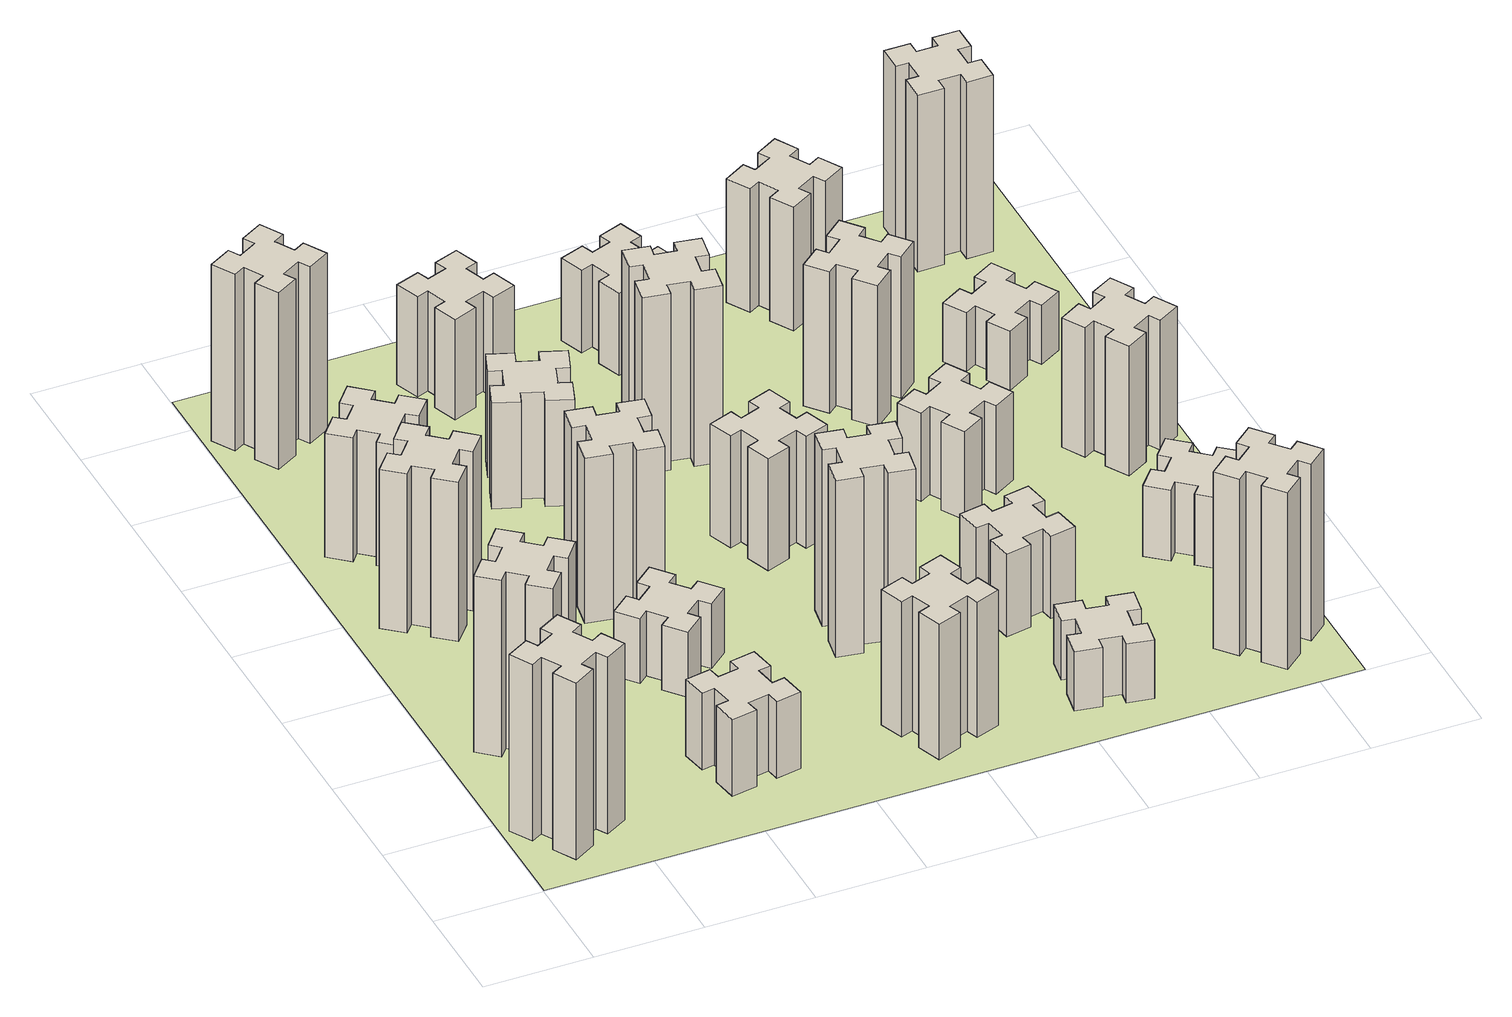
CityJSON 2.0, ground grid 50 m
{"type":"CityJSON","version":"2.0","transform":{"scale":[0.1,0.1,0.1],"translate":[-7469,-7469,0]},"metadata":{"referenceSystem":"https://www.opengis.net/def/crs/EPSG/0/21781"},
"CityObjects":{
"building1":{"type":"Building","attributes":{"class":"1000","function":"1000","usage":"1000","yearOfConstruction":2016,"roofType":"1000","measuredHeight":90,"storeysAboveGround":30,"storeysBelowGround":0},"geometry":[{"type":"Solid","lod":"1","boundaries":[[[[0,1,2,3,4,5,6,7,8,9,10,11,12,13,14,15,16,17,18,19]],[[17,16,20,21]],[[16,15,22,20]],[[15,14,23,22]],[[14,13,24,23]],[[13,12,25,24]],[[12,11,26,25]],[[11,10,27,26]],[[10,9,28,27]],[[9,8,29,28]],[[8,7,30,29]],[[7,6,31,30]],[[6,5,32,31]],[[5,4,33,32]],[[4,3,34,33]],[[3,2,35,34]],[[2,1,36,35]],[[1,0,37,36]],[[0,19,38,37]],[[19,18,39,38]],[[18,17,21,39]],[[24,25,26,27,28,29,30,31,32,33,34,35,36,37,38,39,21,20,22,23]]]]}]},
"building2":{"type":"Building","attributes":{"class":"1000","function":"1000","usage":"1000","yearOfConstruction":2016,"roofType":"1000","measuredHeight":90,"storeysAboveGround":30,"storeysBelowGround":0},"geometry":[{"type":"Solid","lod":"1","boundaries":[[[[40,41,42,43,44,45,46,47,48,49,50,51,52,53,54,55,56,57,58,59]],[[57,56,60,61]],[[56,55,62,60]],[[55,54,63,62]],[[54,53,64,63]],[[53,52,65,64]],[[52,51,66,65]],[[51,50,67,66]],[[50,49,68,67]],[[49,48,69,68]],[[48,47,70,69]],[[47,46,71,70]],[[46,45,72,71]],[[45,44,73,72]],[[44,43,74,73]],[[43,42,75,74]],[[42,41,76,75]],[[41,40,77,76]],[[40,59,78,77]],[[59,58,79,78]],[[58,57,61,79]],[[64,65,66,67,68,69,70,71,72,73,74,75,76,77,78,79,61,60,62,63]]]]}]},
"building3":{"type":"Building","attributes":{"class":"1000","function":"1000","usage":"1000","yearOfConstruction":2016,"roofType":"1000","measuredHeight":81,"storeysAboveGround":30,"storeysBelowGround":0},"geometry":[{"type":"Solid","lod":"1","boundaries":[[[[80,81,82,83,84,85,86,87,88,89,90,91,92,93,94,95,96,97,98,99]],[[97,96,100,101]],[[96,95,102,100]],[[95,94,103,102]],[[94,93,104,103]],[[93,92,105,104]],[[92,91,106,105]],[[91,90,107,106]],[[90,89,108,107]],[[89,88,109,108]],[[88,87,110,109]],[[87,86,111,110]],[[86,85,112,111]],[[85,84,113,112]],[[84,83,114,113]],[[83,82,115,114]],[[82,81,116,115]],[[81,80,117,116]],[[80,99,118,117]],[[99,98,119,118]],[[98,97,101,119]],[[104,105,106,107,108,109,110,111,112,113,114,115,116,117,118,119,101,100,102,103]]]]}]},
"building4":{"type":"Building","attributes":{"class":"1000","function":"1000","usage":"1000","yearOfConstruction":2016,"roofType":"1000","measuredHeight":63,"storeysAboveGround":30,"storeysBelowGround":0},"geometry":[{"type":"Solid","lod":"1","boundaries":[[[[120,121,122,123,124,125,126,127,128,129,130,131,132,133,134,135,136,137,138,139]],[[137,136,140,141]],[[136,135,142,140]],[[135,134,143,142]],[[134,133,144,143]],[[133,132,145,144]],[[132,131,146,145]],[[131,130,147,146]],[[130,129,148,147]],[[129,128,149,148]],[[128,127,150,149]],[[127,126,151,150]],[[126,125,152,151]],[[125,124,153,152]],[[124,123,154,153]],[[123,122,155,154]],[[122,121,156,155]],[[121,120,157,156]],[[120,139,158,157]],[[139,138,159,158]],[[138,137,141,159]],[[144,145,146,147,148,149,150,151,152,153,154,155,156,157,158,159,141,140,142,143]]]]}]},
"building5":{"type":"Building","attributes":{"class":"1000","function":"1000","usage":"1000","yearOfConstruction":2016,"roofType":"1000","measuredHeight":39,"storeysAboveGround":30,"storeysBelowGround":0},"geometry":[{"type":"Solid","lod":"1","boundaries":[[[[160,161,162,163,164,165,166,167,168,169,170,171,172,173,174,175,176,177,178,179]],[[177,176,180,181]],[[176,175,182,180]],[[175,174,183,182]],[[174,173,184,183]],[[173,172,185,184]],[[172,171,186,185]],[[171,170,187,186]],[[170,169,188,187]],[[169,168,189,188]],[[168,167,190,189]],[[167,166,191,190]],[[166,165,192,191]],[[165,164,193,192]],[[164,163,194,193]],[[163,162,195,194]],[[162,161,196,195]],[[161,160,197,196]],[[160,179,198,197]],[[179,178,199,198]],[[178,177,181,199]],[[184,185,186,187,188,189,190,191,192,193,194,195,196,197,198,199,181,180,182,183]]]]}]},
"building6":{"type":"Building","attributes":{"class":"1000","function":"1000","usage":"1000","yearOfConstruction":2016,"roofType":"1000","measuredHeight":90,"storeysAboveGround":30,"storeysBelowGround":0},"geometry":[{"type":"Solid","lod":"1","boundaries":[[[[200,201,202,203,204,205,206,207,208,209,210,211,212,213,214,215,216,217,218,219]],[[217,216,220,221]],[[216,215,222,220]],[[215,214,223,222]],[[214,213,224,223]],[[213,212,225,224]],[[212,211,226,225]],[[211,210,227,226]],[[210,209,228,227]],[[209,208,229,228]],[[208,207,230,229]],[[207,206,231,230]],[[206,205,232,231]],[[205,204,233,232]],[[204,203,234,233]],[[203,202,235,234]],[[202,201,236,235]],[[201,200,237,236]],[[200,219,238,237]],[[219,218,239,238]],[[218,217,221,239]],[[224,225,226,227,228,229,230,231,232,233,234,235,236,237,238,239,221,220,222,223]]]]}]},
"building7":{"type":"Building","attributes":{"class":"1000","function":"1000","usage":"1000","yearOfConstruction":2016,"roofType":"1000","measuredHeight":33,"storeysAboveGround":30,"storeysBelowGround":0},"geometry":[{"type":"Solid","lod":"1","boundaries":[[[[240,241,242,243,244,245,246,247,248,249,250,251,252,253,254,255,256,257,258,259]],[[257,256,260,261]],[[256,255,262,260]],[[255,254,263,262]],[[254,253,264,263]],[[253,252,265,264]],[[252,251,266,265]],[[251,250,267,266]],[[250,249,268,267]],[[249,248,269,268]],[[248,247,270,269]],[[247,246,271,270]],[[246,245,272,271]],[[245,244,273,272]],[[244,243,274,273]],[[243,242,275,274]],[[242,241,276,275]],[[241,240,277,276]],[[240,259,278,277]],[[259,258,279,278]],[[258,257,261,279]],[[264,265,266,267,268,269,270,271,272,273,274,275,276,277,278,279,261,260,262,263]]]]}]},
"building8":{"type":"Building","attributes":{"class":"1000","function":"1000","usage":"1000","yearOfConstruction":2016,"roofType":"1000","measuredHeight":84,"storeysAboveGround":30,"storeysBelowGround":0},"geometry":[{"type":"Solid","lod":"1","boundaries":[[[[280,281,282,283,284,285,286,287,288,289,290,291,292,293,294,295,296,297,298,299]],[[297,296,300,301]],[[296,295,302,300]],[[295,294,303,302]],[[294,293,304,303]],[[293,292,305,304]],[[292,291,306,305]],[[291,290,307,306]],[[290,289,308,307]],[[289,288,309,308]],[[288,287,310,309]],[[287,286,311,310]],[[286,285,312,311]],[[285,284,313,312]],[[284,283,314,313]],[[283,282,315,314]],[[282,281,316,315]],[[281,280,317,316]],[[280,299,318,317]],[[299,298,319,318]],[[298,297,301,319]],[[304,305,306,307,308,309,310,311,312,313,314,315,316,317,318,319,301,300,302,303]]]]}]},
"building9":{"type":"Building","attributes":{"class":"1000","function":"1000","usage":"1000","yearOfConstruction":2016,"roofType":"1000","measuredHeight":54,"storeysAboveGround":30,"storeysBelowGround":0},"geometry":[{"type":"Solid","lod":"1","boundaries":[[[[320,321,322,323,324,325,326,327,328,329,330,331,332,333,334,335,336,337,338,339]],[[337,336,340,341]],[[336,335,342,340]],[[335,334,343,342]],[[334,333,344,343]],[[333,332,345,344]],[[332,331,346,345]],[[331,330,347,346]],[[330,329,348,347]],[[329,328,349,348]],[[328,327,350,349]],[[327,326,351,350]],[[326,325,352,351]],[[325,324,353,352]],[[324,323,354,353]],[[323,322,355,354]],[[322,321,356,355]],[[321,320,357,356]],[[320,339,358,357]],[[339,338,359,358]],[[338,337,341,359]],[[344,345,346,347,348,349,350,351,352,353,354,355,356,357,358,359,341,340,342,343]]]]}]},
"building10":{"type":"Building","attributes":{"class":"1000","function":"1000","usage":"1000","yearOfConstruction":2016,"roofType":"1000","measuredHeight":69,"storeysAboveGround":30,"storeysBelowGround":0},"geometry":[{"type":"Solid","lod":"1","boundaries":[[[[360,361,362,363,364,365,366,367,368,369,370,371,372,373,374,375,376,377,378,379]],[[377,376,380,381]],[[376,375,382,380]],[[375,374,383,382]],[[374,373,384,383]],[[373,372,385,384]],[[372,371,386,385]],[[371,370,387,386]],[[370,369,388,387]],[[369,368,389,388]],[[368,367,390,389]],[[367,366,391,390]],[[366,365,392,391]],[[365,364,393,392]],[[364,363,394,393]],[[363,362,395,394]],[[362,361,396,395]],[[361,360,397,396]],[[360,379,398,397]],[[379,378,399,398]],[[378,377,381,399]],[[384,385,386,387,388,389,390,391,392,393,394,395,396,397,398,399,381,380,382,383]]]]}]},
"building11":{"type":"Building","attributes":{"class":"1000","function":"1000","usage":"1000","yearOfConstruction":2016,"roofType":"1000","measuredHeight":51,"storeysAboveGround":30,"storeysBelowGround":0},"geometry":[{"type":"Solid","lod":"1","boundaries":[[[[400,401,402,403,404,405,406,407,408,409,410,411,412,413,414,415,416,417,418,419]],[[417,416,420,421]],[[416,415,422,420]],[[415,414,423,422]],[[414,413,424,423]],[[413,412,425,424]],[[412,411,426,425]],[[411,410,427,426]],[[410,409,428,427]],[[409,408,429,428]],[[408,407,430,429]],[[407,406,431,430]],[[406,405,432,431]],[[405,404,433,432]],[[404,403,434,433]],[[403,402,435,434]],[[402,401,436,435]],[[401,400,437,436]],[[400,419,438,437]],[[419,418,439,438]],[[418,417,421,439]],[[424,425,426,427,428,429,430,431,432,433,434,435,436,437,438,439,421,420,422,423]]]]}]},
"building12":{"type":"Building","attributes":{"class":"1000","function":"1000","usage":"1000","yearOfConstruction":2016,"roofType":"1000","measuredHeight":90,"storeysAboveGround":30,"storeysBelowGround":0},"geometry":[{"type":"Solid","lod":"1","boundaries":[[[[440,441,442,443,444,445,446,447,448,449,450,451,452,453,454,455,456,457,458,459]],[[457,456,460,461]],[[456,455,462,460]],[[455,454,463,462]],[[454,453,464,463]],[[453,452,465,464]],[[452,451,466,465]],[[451,450,467,466]],[[450,449,468,467]],[[449,448,469,468]],[[448,447,470,469]],[[447,446,471,470]],[[446,445,472,471]],[[445,444,473,472]],[[444,443,474,473]],[[443,442,475,474]],[[442,441,476,475]],[[441,440,477,476]],[[440,459,478,477]],[[459,458,479,478]],[[458,457,461,479]],[[464,465,466,467,468,469,470,471,472,473,474,475,476,477,478,479,461,460,462,463]]]]}]},
"building13":{"type":"Building","attributes":{"class":"1000","function":"1000","usage":"1000","yearOfConstruction":2016,"roofType":"1000","measuredHeight":57,"storeysAboveGround":30,"storeysBelowGround":0},"geometry":[{"type":"Solid","lod":"1","boundaries":[[[[480,481,482,483,484,485,486,487,488,489,490,491,492,493,494,495,496,497,498,499]],[[497,496,500,501]],[[496,495,502,500]],[[495,494,503,502]],[[494,493,504,503]],[[493,492,505,504]],[[492,491,506,505]],[[491,490,507,506]],[[490,489,508,507]],[[489,488,509,508]],[[488,487,510,509]],[[487,486,511,510]],[[486,485,512,511]],[[485,484,513,512]],[[484,483,514,513]],[[483,482,515,514]],[[482,481,516,515]],[[481,480,517,516]],[[480,499,518,517]],[[499,498,519,518]],[[498,497,501,519]],[[504,505,506,507,508,509,510,511,512,513,514,515,516,517,518,519,501,500,502,503]]]]}]},
"building14":{"type":"Building","attributes":{"class":"1000","function":"1000","usage":"1000","yearOfConstruction":2016,"roofType":"1000","measuredHeight":90,"storeysAboveGround":30,"storeysBelowGround":0},"geometry":[{"type":"Solid","lod":"1","boundaries":[[[[520,521,522,523,524,525,526,527,528,529,530,531,532,533,534,535,536,537,538,539]],[[537,536,540,541]],[[536,535,542,540]],[[535,534,543,542]],[[534,533,544,543]],[[533,532,545,544]],[[532,531,546,545]],[[531,530,547,546]],[[530,529,548,547]],[[529,528,549,548]],[[528,527,550,549]],[[527,526,551,550]],[[526,525,552,551]],[[525,524,553,552]],[[524,523,554,553]],[[523,522,555,554]],[[522,521,556,555]],[[521,520,557,556]],[[520,539,558,557]],[[539,538,559,558]],[[538,537,541,559]],[[544,545,546,547,548,549,550,551,552,553,554,555,556,557,558,559,541,540,542,543]]]]}]},
"building15":{"type":"Building","attributes":{"class":"1000","function":"1000","usage":"1000","yearOfConstruction":2016,"roofType":"1000","measuredHeight":30,"storeysAboveGround":30,"storeysBelowGround":0},"geometry":[{"type":"Solid","lod":"1","boundaries":[[[[560,561,562,563,564,565,566,567,568,569,570,571,572,573,574,575,576,577,578,579]],[[577,576,580,581]],[[576,575,582,580]],[[575,574,583,582]],[[574,573,584,583]],[[573,572,585,584]],[[572,571,586,585]],[[571,570,587,586]],[[570,569,588,587]],[[569,568,589,588]],[[568,567,590,589]],[[567,566,591,590]],[[566,565,592,591]],[[565,564,593,592]],[[564,563,594,593]],[[563,562,595,594]],[[562,561,596,595]],[[561,560,597,596]],[[560,579,598,597]],[[579,578,599,598]],[[578,577,581,599]],[[584,585,586,587,588,589,590,591,592,593,594,595,596,597,598,599,581,580,582,583]]]]}]},
"building16":{"type":"Building","attributes":{"class":"1000","function":"1000","usage":"1000","yearOfConstruction":2016,"roofType":"1000","measuredHeight":42,"storeysAboveGround":30,"storeysBelowGround":0},"geometry":[{"type":"Solid","lod":"1","boundaries":[[[[600,601,602,603,604,605,606,607,608,609,610,611,612,613,614,615,616,617,618,619]],[[617,616,620,621]],[[616,615,622,620]],[[615,614,623,622]],[[614,613,624,623]],[[613,612,625,624]],[[612,611,626,625]],[[611,610,627,626]],[[610,609,628,627]],[[609,608,629,628]],[[608,607,630,629]],[[607,606,631,630]],[[606,605,632,631]],[[605,604,633,632]],[[604,603,634,633]],[[603,602,635,634]],[[602,601,636,635]],[[601,600,637,636]],[[600,619,638,637]],[[619,618,639,638]],[[618,617,621,639]],[[624,625,626,627,628,629,630,631,632,633,634,635,636,637,638,639,621,620,622,623]]]]}]},
"building17":{"type":"Building","attributes":{"class":"1000","function":"1000","usage":"1000","yearOfConstruction":2016,"roofType":"1000","measuredHeight":42,"storeysAboveGround":30,"storeysBelowGround":0},"geometry":[{"type":"Solid","lod":"1","boundaries":[[[[640,641,642,643,644,645,646,647,648,649,650,651,652,653,654,655,656,657,658,659]],[[657,656,660,661]],[[656,655,662,660]],[[655,654,663,662]],[[654,653,664,663]],[[653,652,665,664]],[[652,651,666,665]],[[651,650,667,666]],[[650,649,668,667]],[[649,648,669,668]],[[648,647,670,669]],[[647,646,671,670]],[[646,645,672,671]],[[645,644,673,672]],[[644,643,674,673]],[[643,642,675,674]],[[642,641,676,675]],[[641,640,677,676]],[[640,659,678,677]],[[659,658,679,678]],[[658,657,661,679]],[[664,665,666,667,668,669,670,671,672,673,674,675,676,677,678,679,661,660,662,663]]]]}]},
"building18":{"type":"Building","attributes":{"class":"1000","function":"1000","usage":"1000","yearOfConstruction":2016,"roofType":"1000","measuredHeight":45,"storeysAboveGround":30,"storeysBelowGround":0},"geometry":[{"type":"Solid","lod":"1","boundaries":[[[[680,681,682,683,684,685,686,687,688,689,690,691,692,693,694,695,696,697,698,699]],[[697,696,700,701]],[[696,695,702,700]],[[695,694,703,702]],[[694,693,704,703]],[[693,692,705,704]],[[692,691,706,705]],[[691,690,707,706]],[[690,689,708,707]],[[689,688,709,708]],[[688,687,710,709]],[[687,686,711,710]],[[686,685,712,711]],[[685,684,713,712]],[[684,683,714,713]],[[683,682,715,714]],[[682,681,716,715]],[[681,680,717,716]],[[680,699,718,717]],[[699,698,719,718]],[[698,697,701,719]],[[704,705,706,707,708,709,710,711,712,713,714,715,716,717,718,719,701,700,702,703]]]]}]},
"building19":{"type":"Building","attributes":{"class":"1000","function":"1000","usage":"1000","yearOfConstruction":2016,"roofType":"1000","measuredHeight":72,"storeysAboveGround":30,"storeysBelowGround":0},"geometry":[{"type":"Solid","lod":"1","boundaries":[[[[720,721,722,723,724,725,726,727,728,729,730,731,732,733,734,735,736,737,738,739]],[[737,736,740,741]],[[736,735,742,740]],[[735,734,743,742]],[[734,733,744,743]],[[733,732,745,744]],[[732,731,746,745]],[[731,730,747,746]],[[730,729,748,747]],[[729,728,749,748]],[[728,727,750,749]],[[727,726,751,750]],[[726,725,752,751]],[[725,724,753,752]],[[724,723,754,753]],[[723,722,755,754]],[[722,721,756,755]],[[721,720,757,756]],[[720,739,758,757]],[[739,738,759,758]],[[738,737,741,759]],[[744,745,746,747,748,749,750,751,752,753,754,755,756,757,758,759,741,740,742,743]]]]}]},
"building20":{"type":"Building","attributes":{"class":"1000","function":"1000","usage":"1000","yearOfConstruction":2016,"roofType":"1000","measuredHeight":90,"storeysAboveGround":30,"storeysBelowGround":0},"geometry":[{"type":"Solid","lod":"1","boundaries":[[[[760,761,762,763,764,765,766,767,768,769,770,771,772,773,774,775,776,777,778,779]],[[777,776,780,781]],[[776,775,782,780]],[[775,774,783,782]],[[774,773,784,783]],[[773,772,785,784]],[[772,771,786,785]],[[771,770,787,786]],[[770,769,788,787]],[[769,768,789,788]],[[768,767,790,789]],[[767,766,791,790]],[[766,765,792,791]],[[765,764,793,792]],[[764,763,794,793]],[[763,762,795,794]],[[762,761,796,795]],[[761,760,797,796]],[[760,779,798,797]],[[779,778,799,798]],[[778,777,781,799]],[[784,785,786,787,788,789,790,791,792,793,794,795,796,797,798,799,781,780,782,783]]]]}]},
"building21":{"type":"Building","attributes":{"class":"1000","function":"1000","usage":"1000","yearOfConstruction":2016,"roofType":"1000","measuredHeight":63,"storeysAboveGround":30,"storeysBelowGround":0},"geometry":[{"type":"Solid","lod":"1","boundaries":[[[[800,801,802,803,804,805,806,807,808,809,810,811,812,813,814,815,816,817,818,819]],[[817,816,820,821]],[[816,815,822,820]],[[815,814,823,822]],[[814,813,824,823]],[[813,812,825,824]],[[812,811,826,825]],[[811,810,827,826]],[[810,809,828,827]],[[809,808,829,828]],[[808,807,830,829]],[[807,806,831,830]],[[806,805,832,831]],[[805,804,833,832]],[[804,803,834,833]],[[803,802,835,834]],[[802,801,836,835]],[[801,800,837,836]],[[800,819,838,837]],[[819,818,839,838]],[[818,817,821,839]],[[824,825,826,827,828,829,830,831,832,833,834,835,836,837,838,839,821,820,822,823]]]]}]},
"building22":{"type":"Building","attributes":{"class":"1000","function":"1000","usage":"1000","yearOfConstruction":2016,"roofType":"1000","measuredHeight":36,"storeysAboveGround":30,"storeysBelowGround":0},"geometry":[{"type":"Solid","lod":"1","boundaries":[[[[840,841,842,843,844,845,846,847,848,849,850,851,852,853,854,855,856,857,858,859]],[[857,856,860,861]],[[856,855,862,860]],[[855,854,863,862]],[[854,853,864,863]],[[853,852,865,864]],[[852,851,866,865]],[[851,850,867,866]],[[850,849,868,867]],[[849,848,869,868]],[[848,847,870,869]],[[847,846,871,870]],[[846,845,872,871]],[[845,844,873,872]],[[844,843,874,873]],[[843,842,875,874]],[[842,841,876,875]],[[841,840,877,876]],[[840,859,878,877]],[[859,858,879,878]],[[858,857,861,879]],[[864,865,866,867,868,869,870,871,872,873,874,875,876,877,878,879,861,860,862,863]]]]}]},
"building23":{"type":"Building","attributes":{"class":"1000","function":"1000","usage":"1000","yearOfConstruction":2016,"roofType":"1000","measuredHeight":66,"storeysAboveGround":30,"storeysBelowGround":0},"geometry":[{"type":"Solid","lod":"1","boundaries":[[[[880,881,882,883,884,885,886,887,888,889,890,891,892,893,894,895,896,897,898,899]],[[897,896,900,901]],[[896,895,902,900]],[[895,894,903,902]],[[894,893,904,903]],[[893,892,905,904]],[[892,891,906,905]],[[891,890,907,906]],[[890,889,908,907]],[[889,888,909,908]],[[888,887,910,909]],[[887,886,911,910]],[[886,885,912,911]],[[885,884,913,912]],[[884,883,914,913]],[[883,882,915,914]],[[882,881,916,915]],[[881,880,917,916]],[[880,899,918,917]],[[899,898,919,918]],[[898,897,901,919]],[[904,905,906,907,908,909,910,911,912,913,914,915,916,917,918,919,901,900,902,903]]]]}]},
"building24":{"type":"Building","attributes":{"class":"1000","function":"1000","usage":"1000","yearOfConstruction":2016,"roofType":"1000","measuredHeight":30,"storeysAboveGround":30,"storeysBelowGround":0},"geometry":[{"type":"Solid","lod":"1","boundaries":[[[[920,921,922,923,924,925,926,927,928,929,930,931,932,933,934,935,936,937,938,939]],[[937,936,940,941]],[[936,935,942,940]],[[935,934,943,942]],[[934,933,944,943]],[[933,932,945,944]],[[932,931,946,945]],[[931,930,947,946]],[[930,929,948,947]],[[929,928,949,948]],[[928,927,950,949]],[[927,926,951,950]],[[926,925,952,951]],[[925,924,953,952]],[[924,923,954,953]],[[923,922,955,954]],[[922,921,956,955]],[[921,920,957,956]],[[920,939,958,957]],[[939,938,959,958]],[[938,937,941,959]],[[944,945,946,947,948,949,950,951,952,953,954,955,956,957,958,959,941,940,942,943]]]]}]},
"building25":{"type":"Building","attributes":{"class":"1000","function":"1000","usage":"1000","yearOfConstruction":2016,"roofType":"1000","measuredHeight":90,"storeysAboveGround":30,"storeysBelowGround":0},"geometry":[{"type":"Solid","lod":"1","boundaries":[[[[960,961,962,963,964,965,966,967,968,969,970,971,972,973,974,975,976,977,978,979]],[[977,976,980,981]],[[976,975,982,980]],[[975,974,983,982]],[[974,973,984,983]],[[973,972,985,984]],[[972,971,986,985]],[[971,970,987,986]],[[970,969,988,987]],[[969,968,989,988]],[[968,967,990,989]],[[967,966,991,990]],[[966,965,992,991]],[[965,964,993,992]],[[964,963,994,993]],[[963,962,995,994]],[[962,961,996,995]],[[961,960,997,996]],[[960,979,998,997]],[[979,978,999,998]],[[978,977,981,999]],[[984,985,986,987,988,989,990,991,992,993,994,995,996,997,998,999,981,980,982,983]]]]}]},
"landuse1":{"type":"LandUse","attributes":{"name":"plot1","function":"1010"},"geometry":[{"type":"MultiSurface","lod":"1","boundaries":[[[1000,1001,1002,1003]]]}]}
},
"vertices":[
[155,364,0],[205,277,0],[153,247,0],[213,143,0],[317,203,0],[287,255,0],[374,305,0],[404,253,0],[508,313,0],[448,417,0],[396,387,0],[346,474,0],[398,504,0],[338,608,0],[234,548,0],[264,496,0],[177,446,0],[147,498,0],[43,438,0],[103,334,0],[177,446,900],[147,498,900],[264,496,900],[234,548,900],[338,608,900],[398,504,900],[346,474,900],[396,387,900],[448,417,900],[508,313,900],[404,253,900],[374,305,900],[287,255,900],[317,203,900],[213,143,900],[153,247,900],[205,277,900],[155,364,900],[103,334,900],[43,438,900],
[484,1067,0],[408,1132,0],[446,1178,0],[354,1255,0],[277,1163,0],[323,1124,0],[259,1048,0],[213,1086,0],[136,994,0],[228,917,0],[266,963,0],[343,899,0],[304,853,0],[396,776,0],[473,868,0],[427,906,0],[492,983,0],[538,944,0],[615,1036,0],[523,1113,0],[492,983,900],[538,944,900],[427,906,900],[473,868,900],[396,776,900],[304,853,900],[343,899,900],[266,963,900],[228,917,900],[136,994,900],[213,1086,900],[259,1048,900],[323,1124,900],[277,1163,900],[354,1255,900],[446,1178,900],[408,1132,900],[484,1067,900],[523,1113,900],[615,1036,900],
[427,1846,0],[492,1923,0],[538,1884,0],[615,1976,0],[523,2053,0],[484,2007,0],[408,2072,0],[446,2118,0],[354,2195,0],[277,2103,0],[323,2064,0],[259,1988,0],[213,2026,0],[136,1934,0],[228,1857,0],[266,1903,0],[343,1839,0],[304,1793,0],[396,1716,0],[473,1808,0],[343,1839,810],[304,1793,810],[266,1903,810],[228,1857,810],[136,1934,810],[213,2026,810],[259,1988,810],[323,2064,810],[277,2103,810],[354,2195,810],[446,2118,810],[408,2072,810],[484,2007,810],[523,2053,810],[615,1976,810],[538,1884,810],[492,1923,810],[427,1846,810],[473,1808,810],[396,1716,810],
[484,2547,0],[408,2612,0],[446,2658,0],[354,2735,0],[277,2643,0],[323,2604,0],[259,2528,0],[213,2566,0],[136,2474,0],[228,2397,0],[266,2443,0],[343,2379,0],[304,2333,0],[396,2256,0],[473,2348,0],[427,2386,0],[492,2463,0],[538,2424,0],[615,2516,0],[523,2593,0],[492,2463,630],[538,2424,630],[427,2386,630],[473,2348,630],[396,2256,630],[304,2333,630],[343,2379,630],[266,2443,630],[228,2397,630],[136,2474,630],[213,2566,630],[259,2528,630],[323,2604,630],[277,2643,630],[354,2735,630],[446,2658,630],[408,2612,630],[484,2547,630],[523,2593,630],[615,2516,630],
[1085,358,0],[1184,376,0],[1194,317,0],[1312,337,0],[1291,456,0],[1232,445,0],[1215,544,0],[1274,554,0],[1253,672,0],[1135,651,0],[1145,592,0],[1047,575,0],[1037,634,0],[918,613,0],[939,495,0],[998,505,0],[1016,407,0],[957,397,0],[977,278,0],[1096,299,0],[1016,407,390],[957,397,390],[998,505,390],[939,495,390],[918,613,390],[1037,634,390],[1047,575,390],[1145,592,390],[1135,651,390],[1253,672,390],[1274,554,390],[1215,544,390],[1232,445,390],[1291,456,390],[1312,337,390],[1194,317,390],[1184,376,390],[1085,358,390],[1096,299,390],[977,278,390],
[155,3324,0],[205,3237,0],[153,3207,0],[213,3103,0],[317,3163,0],[287,3215,0],[374,3265,0],[404,3213,0],[508,3273,0],[448,3377,0],[396,3347,0],[346,3434,0],[398,3464,0],[338,3568,0],[234,3508,0],[264,3456,0],[177,3406,0],[147,3458,0],[43,3398,0],[103,3294,0],[177,3406,900],[147,3458,900],[264,3456,900],[234,3508,900],[338,3568,900],[398,3464,900],[346,3434,900],[396,3347,900],[448,3377,900],[508,3273,900],[404,3213,900],[374,3265,900],[287,3215,900],[317,3163,900],[213,3103,900],[153,3207,900],[205,3237,900],[155,3324,900],[103,3294,900],[43,3398,900],
[1083,1332,0],[1006,1267,0],[968,1313,0],[876,1236,0],[953,1144,0],[999,1183,0],[1063,1106,0],[1017,1068,0],[1094,976,0],[1186,1053,0],[1148,1099,0],[1224,1163,0],[1263,1117,0],[1355,1194,0],[1278,1286,0],[1232,1248,0],[1167,1324,0],[1213,1363,0],[1136,1455,0],[1044,1378,0],[1167,1324,330],[1213,1363,330],[1232,1248,330],[1278,1286,330],[1355,1194,330],[1263,1117,330],[1224,1163,330],[1148,1099,330],[1186,1053,330],[1094,976,330],[1017,1068,330],[1063,1106,330],[999,1183,330],[953,1144,330],[876,1236,330],[968,1313,330],[1006,1267,330],[1083,1332,330],[1044,1378,330],[1136,1455,330],
[1047,1656,0],[1145,1638,0],[1135,1579,0],[1253,1558,0],[1274,1677,0],[1215,1687,0],[1232,1785,0],[1291,1775,0],[1312,1893,0],[1194,1914,0],[1184,1855,0],[1085,1872,0],[1096,1931,0],[977,1952,0],[957,1834,0],[1016,1824,0],[998,1725,0],[939,1736,0],[918,1617,0],[1037,1597,0],[998,1725,840],[939,1736,840],[1016,1824,840],[957,1834,840],[977,1952,840],[1096,1931,840],[1085,1872,840],[1184,1855,840],[1194,1914,840],[1312,1893,840],[1291,1775,840],[1232,1785,840],[1215,1687,840],[1274,1677,840],[1253,1558,840],[1135,1579,840],[1145,1638,840],[1047,1656,840],[1037,1597,840],[918,1617,840],
[1029,2680,0],[995,2586,0],[939,2607,0],[897,2494,0],[1010,2453,0],[1031,2509,0],[1125,2475,0],[1104,2419,0],[1217,2377,0],[1258,2490,0],[1202,2511,0],[1236,2605,0],[1292,2584,0],[1333,2697,0],[1220,2738,0],[1200,2682,0],[1106,2716,0],[1127,2772,0],[1014,2813,0],[973,2700,0],[1106,2716,540],[1127,2772,540],[1200,2682,540],[1220,2738,540],[1333,2697,540],[1292,2584,540],[1236,2605,540],[1202,2511,540],[1258,2490,540],[1217,2377,540],[1104,2419,540],[1125,2475,540],[1031,2509,540],[1010,2453,540],[897,2494,540],[939,2607,540],[995,2586,540],[1029,2680,540],[973,2700,540],[1014,2813,540],
[1965,496,0],[1871,462,0],[1850,518,0],[1737,477,0],[1779,364,0],[1835,385,0],[1869,291,0],[1813,270,0],[1854,157,0],[1967,199,0],[1946,255,0],[2040,289,0],[2060,233,0],[2173,274,0],[2132,387,0],[2076,366,0],[2042,460,0],[2098,480,0],[2057,593,0],[1944,552,0],[2042,460,690],[2098,480,690],[2076,366,690],[2132,387,690],[2173,274,690],[2060,233,690],[2040,289,690],[1946,255,690],[1967,199,690],[1854,157,690],[1813,270,690],[1869,291,690],[1835,385,690],[1779,364,690],[1737,477,690],[1850,518,690],[1871,462,690],[1965,496,690],[1944,552,690],[2057,593,690],
[1125,3456,0],[1031,3422,0],[1010,3478,0],[897,3437,0],[939,3324,0],[995,3345,0],[1029,3251,0],[973,3230,0],[1014,3117,0],[1127,3159,0],[1106,3215,0],[1200,3249,0],[1220,3193,0],[1333,3234,0],[1292,3347,0],[1236,3326,0],[1202,3420,0],[1258,3440,0],[1217,3553,0],[1104,3512,0],[1202,3420,510],[1258,3440,510],[1236,3326,510],[1292,3347,510],[1333,3234,510],[1220,3193,510],[1200,3249,510],[1106,3215,510],[1127,3159,510],[1014,3117,510],[973,3230,510],[1029,3251,510],[995,3345,510],[939,3324,510],[897,3437,510],[1010,3478,510],[1031,3422,510],[1125,3456,510],[1104,3512,510],[1217,3553,510],
[2055,1047,0],[2072,1145,0],[2131,1135,0],[2152,1253,0],[2034,1274,0],[2024,1215,0],[1925,1232,0],[1936,1291,0],[1817,1312,0],[1797,1194,0],[1856,1184,0],[1838,1085,0],[1779,1096,0],[1758,977,0],[1877,957,0],[1887,1016,0],[1985,998,0],[1975,939,0],[2093,918,0],[2114,1037,0],[1985,998,900],[1975,939,900],[1887,1016,900],[1877,957,900],[1758,977,900],[1779,1096,900],[1838,1085,900],[1856,1184,900],[1797,1194,900],[1817,1312,900],[1936,1291,900],[1925,1232,900],[2024,1215,900],[2034,1274,900],[2152,1253,900],[2131,1135,900],[2072,1145,900],[2055,1047,900],[2114,1037,900],[2093,918,900],
[1846,1735,0],[1940,1769,0],[1960,1713,0],[2073,1754,0],[2032,1867,0],[1976,1846,0],[1942,1940,0],[1998,1960,0],[1957,2073,0],[1844,2032,0],[1865,1976,0],[1771,1942,0],[1750,1998,0],[1637,1957,0],[1679,1844,0],[1735,1865,0],[1769,1771,0],[1713,1750,0],[1754,1637,0],[1867,1679,0],[1769,1771,570],[1713,1750,570],[1735,1865,570],[1679,1844,570],[1637,1957,570],[1750,1998,570],[1771,1942,570],[1865,1976,570],[1844,2032,570],[1957,2073,570],[1998,1960,570],[1942,1940,570],[1976,1846,570],[2032,1867,570],[2073,1754,570],[1960,1713,570],[1940,1769,570],[1846,1735,570],[1867,1679,570],[1754,1637,570],
[1855,2527,0],[1872,2625,0],[1931,2615,0],[1952,2733,0],[1834,2754,0],[1824,2695,0],[1725,2712,0],[1736,2771,0],[1617,2792,0],[1597,2674,0],[1656,2664,0],[1638,2565,0],[1579,2576,0],[1558,2457,0],[1677,2437,0],[1687,2496,0],[1785,2478,0],[1775,2419,0],[1893,2398,0],[1914,2517,0],[1785,2478,900],[1775,2419,900],[1687,2496,900],[1677,2437,900],[1558,2457,900],[1579,2576,900],[1638,2565,900],[1656,2664,900],[1597,2674,900],[1617,2792,900],[1736,2771,900],[1725,2712,900],[1824,2695,900],[1834,2754,900],[1952,2733,900],[1931,2615,900],[1872,2625,900],[1855,2527,900],[1914,2517,900],[1893,2398,900],
[2596,444,0],[2578,345,0],[2519,356,0],[2498,237,0],[2617,217,0],[2627,276,0],[2725,258,0],[2715,199,0],[2833,178,0],[2854,297,0],[2795,307,0],[2812,405,0],[2871,395,0],[2892,513,0],[2774,534,0],[2764,475,0],[2665,492,0],[2676,551,0],[2557,572,0],[2537,454,0],[2665,492,300],[2676,551,300],[2764,475,300],[2774,534,300],[2892,513,300],[2871,395,300],[2812,405,300],[2795,307,300],[2854,297,300],[2833,178,300],[2715,199,300],[2725,258,300],[2627,276,300],[2617,217,300],[2498,237,300],[2519,356,300],[2578,345,300],[2596,444,300],[2537,454,300],[2557,572,300],
[1865,3456,0],[1771,3422,0],[1750,3478,0],[1637,3437,0],[1679,3324,0],[1735,3345,0],[1769,3251,0],[1713,3230,0],[1754,3117,0],[1867,3159,0],[1846,3215,0],[1940,3249,0],[1960,3193,0],[2073,3234,0],[2032,3347,0],[1976,3326,0],[1942,3420,0],[1998,3440,0],[1957,3553,0],[1844,3512,0],[1942,3420,420],[1998,3440,420],[1976,3326,420],[2032,3347,420],[2073,3234,420],[1960,3193,420],[1940,3249,420],[1846,3215,420],[1867,3159,420],[1754,3117,420],[1713,3230,420],[1769,3251,420],[1735,3345,420],[1679,3324,420],[1637,3437,420],[1750,3478,420],[1771,3422,420],[1865,3456,420],[1844,3512,420],[1957,3553,420],
[2625,1132,0],[2527,1115,0],[2517,1174,0],[2398,1153,0],[2419,1035,0],[2478,1045,0],[2496,947,0],[2437,937,0],[2457,818,0],[2576,839,0],[2565,898,0],[2664,916,0],[2674,857,0],[2792,877,0],[2771,996,0],[2712,985,0],[2695,1084,0],[2754,1094,0],[2733,1212,0],[2615,1191,0],[2695,1084,420],[2754,1094,420],[2712,985,420],[2771,996,420],[2792,877,420],[2674,857,420],[2664,916,420],[2565,898,420],[2576,839,420],[2457,818,420],[2437,937,420],[2496,947,420],[2478,1045,420],[2419,1035,420],[2398,1153,420],[2517,1174,420],[2527,1115,420],[2625,1132,420],[2615,1191,420],[2733,1212,420],
[2575,1844,0],[2625,1757,0],[2573,1727,0],[2633,1623,0],[2737,1683,0],[2707,1735,0],[2794,1785,0],[2824,1733,0],[2928,1793,0],[2868,1897,0],[2816,1867,0],[2766,1954,0],[2818,1984,0],[2758,2088,0],[2654,2028,0],[2684,1976,0],[2597,1926,0],[2567,1978,0],[2463,1918,0],[2523,1814,0],[2597,1926,450],[2567,1978,450],[2684,1976,450],[2654,2028,450],[2758,2088,450],[2818,1984,450],[2766,1954,450],[2816,1867,450],[2868,1897,450],[2928,1793,450],[2824,1733,450],[2794,1785,450],[2707,1735,450],[2737,1683,450],[2633,1623,450],[2573,1727,450],[2625,1757,450],[2575,1844,450],[2523,1814,450],[2463,1918,450],
[2563,2712,0],[2486,2647,0],[2448,2693,0],[2356,2616,0],[2433,2524,0],[2479,2563,0],[2543,2486,0],[2497,2448,0],[2574,2356,0],[2666,2433,0],[2628,2479,0],[2704,2543,0],[2743,2497,0],[2835,2574,0],[2758,2666,0],[2712,2628,0],[2647,2704,0],[2693,2743,0],[2616,2835,0],[2524,2758,0],[2647,2704,720],[2693,2743,720],[2712,2628,720],[2758,2666,720],[2835,2574,720],[2743,2497,720],[2704,2543,720],[2628,2479,720],[2666,2433,720],[2574,2356,720],[2497,2448,720],[2543,2486,720],[2479,2563,720],[2433,2524,720],[2356,2616,720],[2448,2693,720],[2486,2647,720],[2563,2712,720],[2524,2758,720],[2616,2835,720],
[3468,259,0],[3544,323,0],[3583,277,0],[3675,354,0],[3598,446,0],[3552,408,0],[3487,484,0],[3533,523,0],[3456,615,0],[3364,538,0],[3403,492,0],[3326,427,0],[3288,473,0],[3196,396,0],[3273,304,0],[3319,343,0],[3383,266,0],[3337,228,0],[3414,136,0],[3506,213,0],[3383,266,900],[3337,228,900],[3319,343,900],[3273,304,900],[3196,396,900],[3288,473,900],[3326,427,900],[3403,492,900],[3364,538,900],[3456,615,900],[3533,523,900],[3487,484,900],[3552,408,900],[3598,446,900],[3675,354,900],[3583,277,900],[3544,323,900],[3468,259,900],[3506,213,900],[3414,136,900],
[2716,3347,0],[2666,3434,0],[2718,3464,0],[2658,3568,0],[2554,3508,0],[2584,3456,0],[2497,3406,0],[2467,3458,0],[2363,3398,0],[2423,3294,0],[2475,3324,0],[2525,3237,0],[2473,3207,0],[2533,3103,0],[2637,3163,0],[2607,3215,0],[2694,3265,0],[2724,3213,0],[2828,3273,0],[2768,3377,0],[2694,3265,630],[2724,3213,630],[2607,3215,630],[2637,3163,630],[2533,3103,630],[2473,3207,630],[2525,3237,630],[2475,3324,630],[2423,3294,630],[2363,3398,630],[2467,3458,630],[2497,3406,630],[2584,3456,630],[2554,3508,630],[2658,3568,630],[2718,3464,630],[2666,3434,630],[2716,3347,630],[2768,3377,630],[2828,3273,630],
[3487,1006,0],[3552,1083,0],[3598,1044,0],[3675,1136,0],[3583,1213,0],[3544,1167,0],[3468,1232,0],[3506,1278,0],[3414,1355,0],[3337,1263,0],[3383,1224,0],[3319,1148,0],[3273,1186,0],[3196,1094,0],[3288,1017,0],[3326,1063,0],[3403,999,0],[3364,953,0],[3456,876,0],[3533,968,0],[3403,999,360],[3364,953,360],[3326,1063,360],[3288,1017,360],[3196,1094,360],[3273,1186,360],[3319,1148,360],[3383,1224,360],[3337,1263,360],[3414,1355,360],[3506,1278,360],[3468,1232,360],[3544,1167,360],[3583,1213,360],[3675,1136,360],[3598,1044,360],[3552,1083,360],[3487,1006,360],[3533,968,360],[3456,876,360],
[3556,1867,0],[3506,1954,0],[3558,1984,0],[3498,2088,0],[3394,2028,0],[3424,1976,0],[3337,1926,0],[3307,1978,0],[3203,1918,0],[3263,1814,0],[3315,1844,0],[3365,1757,0],[3313,1727,0],[3373,1623,0],[3477,1683,0],[3447,1735,0],[3534,1785,0],[3564,1733,0],[3668,1793,0],[3608,1897,0],[3534,1785,660],[3564,1733,660],[3447,1735,660],[3477,1683,660],[3373,1623,660],[3313,1727,660],[3365,1757,660],[3315,1844,660],[3263,1814,660],[3203,1918,660],[3307,1978,660],[3337,1926,660],[3424,1976,660],[3394,2028,660],[3498,2088,660],[3558,1984,660],[3506,1954,660],[3556,1867,660],[3608,1897,660],[3668,1793,660],
[3247,2475,0],[3334,2525,0],[3364,2473,0],[3468,2533,0],[3408,2637,0],[3356,2607,0],[3306,2694,0],[3358,2724,0],[3298,2828,0],[3194,2768,0],[3224,2716,0],[3137,2666,0],[3107,2718,0],[3003,2658,0],[3063,2554,0],[3115,2584,0],[3165,2497,0],[3113,2467,0],[3173,2363,0],[3277,2423,0],[3165,2497,300],[3113,2467,300],[3115,2584,300],[3063,2554,300],[3003,2658,300],[3107,2718,300],[3137,2666,300],[3224,2716,300],[3194,2768,300],[3298,2828,300],[3358,2724,300],[3306,2694,300],[3356,2607,300],[3408,2637,300],[3468,2533,300],[3364,2473,300],[3334,2525,300],[3247,2475,300],[3277,2423,300],[3173,2363,300],
[3285,3325,0],[3385,3325,0],[3385,3265,0],[3505,3265,0],[3505,3385,0],[3445,3385,0],[3445,3485,0],[3505,3485,0],[3505,3605,0],[3385,3605,0],[3385,3545,0],[3285,3545,0],[3285,3605,0],[3165,3605,0],[3165,3485,0],[3225,3485,0],[3225,3385,0],[3165,3385,0],[3165,3265,0],[3285,3265,0],[3225,3385,900],[3165,3385,900],[3225,3485,900],[3165,3485,900],[3165,3605,900],[3285,3605,900],[3285,3545,900],[3385,3545,900],[3385,3605,900],[3505,3605,900],[3505,3485,900],[3445,3485,900],[3445,3385,900],[3505,3385,900],[3505,3265,900],[3385,3265,900],[3385,3325,900],[3285,3325,900],[3285,3265,900],[3165,3265,900],
[5,3705,0],[3705,3705,0],[3705,5,0],[5,5,0]
]}
